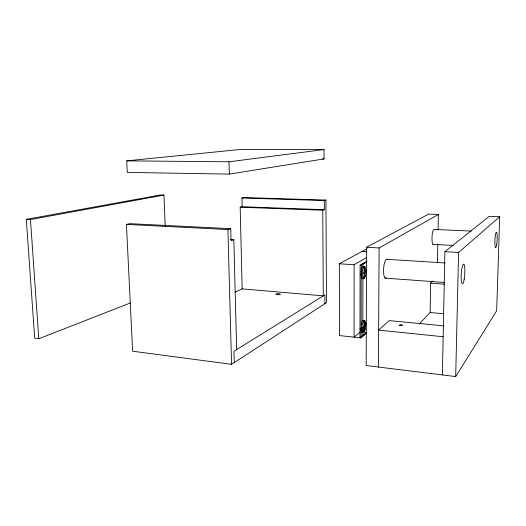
<?xml version="1.0" encoding="UTF-8"?>
<svg xmlns="http://www.w3.org/2000/svg" width="526" height="526" viewBox="0 0 526 526"><rect width="100%" height="100%" fill="white"/><g stroke="black" fill="none" stroke-linecap="round" stroke-linejoin="round"><path stroke-width="0.79" d="M366.734 257.503L354.116 264.762L354.07 337.159L360.192 331.978M367.135 261.014L360.1 265.163L359.962 337.797L366.418 332.189M367.109 248.732L339.329 263.769L339.52 335.588L361.079 337.916L361.237 265.236L366.859 261.902M438.092 230.086L438.382 214.483L428.572 214.121L366.569 247.253L366.175 365.537L455.687 376.57L496.669 310.787L499.7 216.732L489.226 216.35L444.897 251.691L442.373 374.933M378.404 367.049L379.128 247.97L438.382 214.483M433.016 281.009L430.63 283.166L430.117 312.523L443.983 313.779M437.468 262.928L437.823 244.044M455.687 376.57L458.6 252.467L499.7 216.732M419.294 323.931L430.498 312.115M361.079 337.916L366.306 333.352M362.026 330.427L364.472 328.355M365.274 324.424L366.504 323.405M236.654 349.573L233.833 239.744L231.065 240.658L230.756 228.698L129.751 223.655L126.424 224.411L132.631 351.204L231.558 364.327L326.495 302.641L325.936 200.071L243.906 197.552L241.947 198L242.157 206.718L240.185 207.218L242.151 288.873L323.286 295.862L322.76 210.242L324.378 209.71L324.325 200.557L325.936 200.071M366.885 270.114L364.82 271.409L365.938 271.488L362.171 273.849L361.046 273.77M235.201 292.134L242.598 288.669M165.223 226.187L163.961 195.093L160.43 194.982L26.3 219.349L34.696 338.211L38.786 338.757L130.349 302.983M126.424 224.411L227.936 229.546L230.756 228.698M26.3 219.349L30.475 219.559L163.961 195.093M229.323 174.106L324.082 158.918L324.029 149.562L240.803 149.43L126.727 160.857L127.285 172.403L229.323 174.106L228.994 161.798L324.029 149.562M322.451 158.905L324.082 158.918M126.727 160.857L228.994 161.798M241.947 198L324.325 200.557M242.157 206.718L324.378 209.71M240.185 207.218L322.76 210.242M471.151 231.072L434.233 229.415A7.542 1.631 -87 0 0 432.01 237.029A7.542 1.631 -87 0 0 433.529 244.327M433.003 244.38L453.3 245.451M230.572 239.56L233.833 239.744M366.569 247.253L379.128 247.97M444.897 251.691L458.6 252.467M362.092 251.448L366.951 251.737M387.162 259.338L445.009 262.961M364.091 263.546L362.966 263.467L362.96 266.511L364.084 266.583L364.051 278.714L362.933 278.635L362.822 320.558L363.933 320.663L363.9 332.511L362.795 332.393L362.789 335.345L363.893 335.463M339.329 263.769L354.116 264.762M360.1 265.163L361.237 265.236M360.08 274.368L361.217 274.454M384.854 278.096L444.391 282.462M430.63 283.166L444.371 284.185M443.826 325.87L389.181 320.59L378.628 330.118L443.155 336.739M364.663 324.936L365.761 325.048L362.046 328.165L360.928 328.046A6.141 1.795 -85 0 0 363.42 331.518A6.141 1.795 -85 0 0 364.235 321.491A6.141 1.795 -85 0 0 361.184 324.858M359.975 328.842L361.099 328.96M30.475 219.559L38.786 338.757M227.936 229.546L231.558 364.327M234.267 362.565L233.971 351.237L324.877 294.876L324.93 303.66M386.117 277.978A9.455 2.564 -86.3 0 1 383.566 269.259A9.455 2.564 -86.3 0 1 386.939 259.325M361.112 272.146A6.187 1.848 -86.2 0 1 364.025 266.938A6.187 1.848 -86.2 0 1 364.005 276.86A6.187 1.848 -86.2 0 1 361.106 275.308M464.136 279.53A9.856 1.756 -86.5 0 0 463.748 264.137A9.856 1.756 -86.5 0 0 461.177 278.175A9.856 1.756 -86.5 0 0 464.136 279.53M496.675 244.603A7.798 1.098 -86.9 0 0 496.583 232.216A7.798 1.098 -86.9 0 0 494.867 243.012A7.798 1.098 -86.9 0 0 496.675 244.603M399.905 325.443A1.591 0.421 1.7 0 0 402.568 325.324A1.591 0.421 1.7 0 0 400.608 324.759A1.591 0.421 1.7 0 0 399.905 325.443M365.36 276.15A6.194 1.841 -86.2 0 0 364.571 266.498A6.194 1.841 -86.2 0 0 362.23 275.328A6.194 1.841 -86.2 0 0 365.36 276.15M364.807 330.979A6.148 1.788 -85 0 0 364.86 320.702A6.148 1.788 -85 0 0 362.046 328.112A6.148 1.788 -85 0 0 364.807 330.979M276.755 294.626A2.236 0.513 -0.9 0 0 280.365 294.251A2.236 0.513 -0.9 0 0 277.347 293.732A2.236 0.513 -0.9 0 0 276.755 294.626"/></g></svg>
